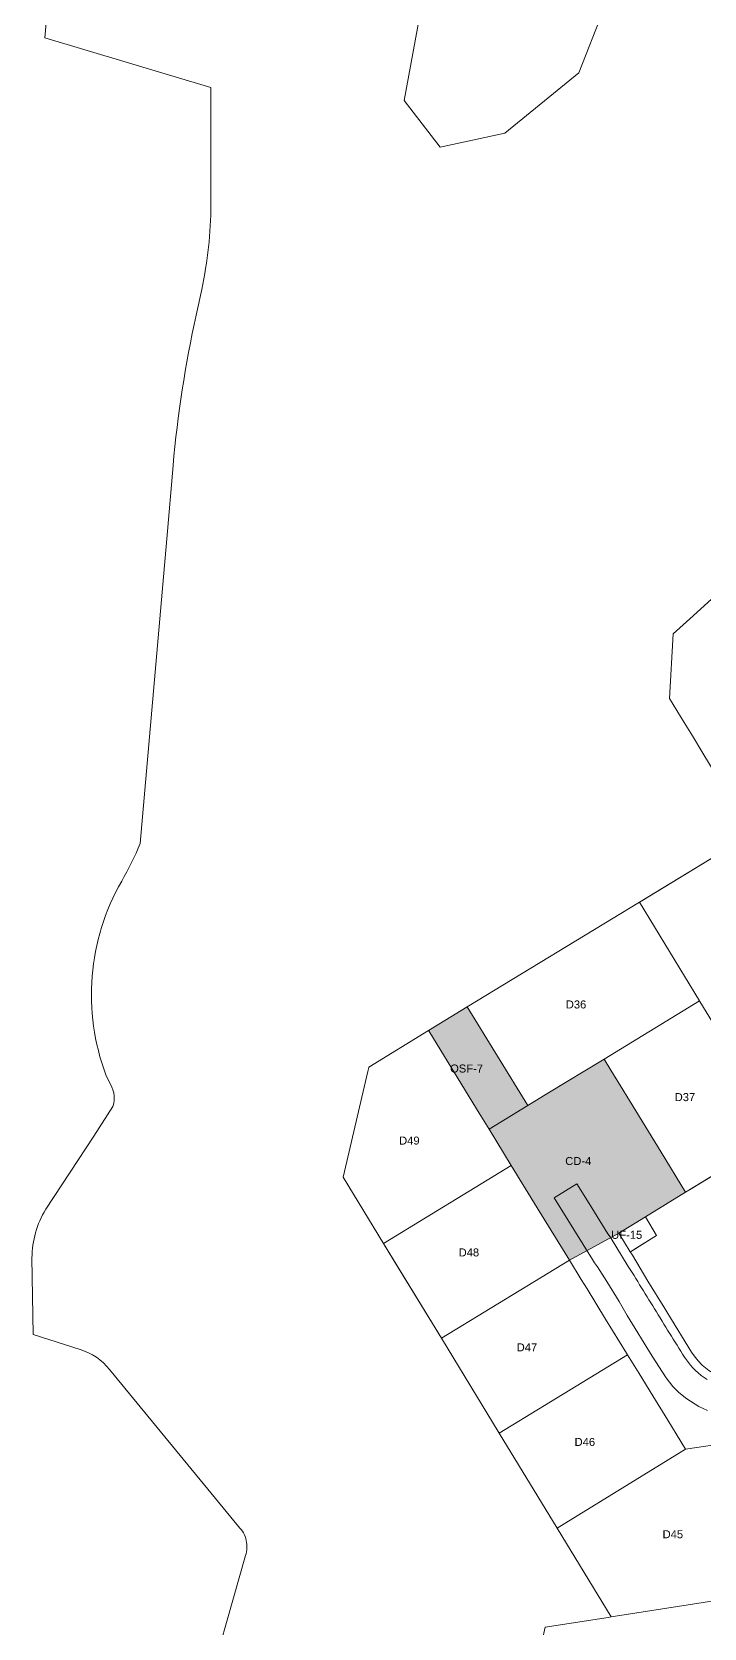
# Model space of a CAD drawing. Header units: metres. Extents: x 662613 to 666742, y 2728069 to 2732733.
# Drawn here: x 662987.1 to 663138.2, y 2729180.2 to 2729539.2 of the extents above; entities that cross this region are included whole.
import ezdxf
from ezdxf.enums import TextEntityAlignment as Align

# ---------------------------------------------------------------- set-up
doc = ezdxf.new("R2010")
doc.units = ezdxf.units.M
doc.header["$MEASUREMENT"] = 0
for name, color, linetype, lineweight in [('DQ_PLOT_ID', 252, 'Continuous', 18), ('Xref_DQ_MasterPlan_2024$0$DQ_PLOTS', 252, 'Continuous', 15), ('Xref_DQ_MasterPlan_2024$0$DQ_ROADS', 8, 'Continuous', 13)]:
    doc.layers.add(name, color=color, linetype=linetype, lineweight=lineweight)
doc.layers.add('Open area$0$INTENSIVE LANDSCAPING AND PLAZAS', color=7, linetype='Continuous', true_color=0xecf9e2)
doc.layers.add('Open area$0$PUBLIC PARKING', color=254, linetype='Continuous')
doc.styles.add('DQ_Plot_ID', font='arial.ttf')

# ---------------------------------------------------------------- blocks, each defined once
blk = doc.blocks.new('Xref_DQ_MasterPlan_2024$0$DQ_Roads_')
at = {"layer": 'Xref_DQ_MasterPlan_2024$0$DQ_ROADS'}
blk.add_lwpolyline([(663138.9878, 2729229.106), (663136.984, 2729230.0438), (663134.34, 2729231.7477), (663132.5429, 2729233.1623), (663131.1594, 2729234.5133), (663129.6473, 2729236.4725), (663126.5395, 2729241.3652), (663120.88, 2729250.5147), (663119.0823, 2729253.6255), (663116.3643, 2729258.1766), (663114.2351, 2729261.4524), (663113.5703, 2729262.3887), (663113.0826, 2729263.1001), (663108.8906, 2729269.8847), (663104.4893, 2729276.9589), (663109.5933, 2729280.1345), (663112.3717, 2729275.6688), (663114.7853, 2729271.7625), (663116.5637, 2729268.8842), (663117.0514, 2729268.1728), (663121.1617, 2729261.5143), (663121.5952, 2729260.8345), (663122.0237, 2729260.1634), (663122.4487, 2729259.4781), (663122.8663, 2729258.8026), (663123.2831, 2729258.1223), (663123.7047, 2729257.4365), (663124.1254, 2729256.7551), (663124.5458, 2729256.0732), (663124.9654, 2729255.3922), (663125.3832, 2729254.7124), (663125.8038, 2729254.0319), (663126.2253, 2729253.3506), (663126.6457, 2729252.6701), (663127.0655, 2729251.9893), (663127.4856, 2729251.3084), (663127.9056, 2729250.6279), (663128.3263, 2729249.9476), (663128.7473, 2729249.2661), (663129.1665, 2729248.5857), (663129.5868, 2729247.9048), (663130.0058, 2729247.2244), (663130.4262, 2729246.5439), (663130.8472, 2729245.8628), (663131.2671, 2729245.1824), (663131.6875, 2729244.5014), (663132.1078, 2729243.8202), (663132.5268, 2729243.1402), (663132.942, 2729242.4661), (663133.3557, 2729241.8043), (663133.7816, 2729241.1556), (663134.2203, 2729240.5247), (663134.6792, 2729239.916), (663135.1688, 2729239.3172), (663135.6744, 2729238.7494), (663136.2628, 2729238.1475), (663136.8772, 2729237.5784), (663137.5197, 2729237.0442), (663138.1827, 2729236.5558), (663138.8698, 2729236.1017)], dxfattribs=at)
blk = doc.blocks.new('Xref_DQ_MasterPlan_2024')
at = {"layer": 'Xref_DQ_MasterPlan_2024$0$DQ_PLOTS'}
for points in [[(663144.01, 2729415.35), (663134.99, 2729407.24), (663131.22, 2729403.85), (663130.45, 2729389.3), (663133.74, 2729383.88), (663135.57, 2729380.88), (663137.94, 2729376.98), (663143.26, 2729368.22)], [(663148.94, 2729358.86), (663124.18, 2729343.76), (663123.67, 2729343.45), (663084.95, 2729319.96), (663076.26, 2729314.62), (663062.81, 2729306.37), (663062.78, 2729306.27), (663062.58, 2729305.41), (663057.03, 2729281.61), (663066.11, 2729266.73), (663069.28, 2729261.54), (663079.13, 2729245.38), (663092.15, 2729224.04), (663105.16, 2729202.7), (663117.34, 2729182.73), (663116.6, 2729182.61), (663102.45, 2729180.4), (663083.77, 2729095.79)], [(663074.29, 2729542.89), (663070.74, 2729523.79), (663078.82, 2729513.31), (663093.39, 2729516.48), (663110.04, 2729530.03), (663115.5, 2729544)], [(663083.77, 2729095.79), (663102.45, 2729180.4), (663116.6, 2729182.61), (663117.34, 2729182.73), (663155.27, 2729188.65), (663175.59, 2729191.83), (663185, 2729176.4)]]:
    blk.add_lwpolyline(points, dxfattribs=at)
blk.add_lwpolyline([(663025.27, 2729161.9), (663035.11, 2729196.51, 0.117463), (663035.24, 2729199.89, 0.156097), (663033.52, 2729203.02), (663004.49, 2729238.35, 0.152317), (662997.92, 2729242.85), (662987.31, 2729246.25), (662987.06, 2729263.46, -0.135862), (662990.15, 2729274.39), (663000.96, 2729290.86), (663005.22, 2729297.52, 0.080898), (663005.58, 2729299.26, 0.112009), (663005, 2729301.87), (663003.69, 2729304.64, -0.223462), (663007.23, 2729348.2, 0.028798), (663011.41, 2729356.68), (663017.35, 2729425.23), (663018.78, 2729441.73, -0.030977), (663023.97, 2729475.54), (663025.22, 2729481.31, 0.053628), (663027.28, 2729500.41), (663027.28, 2729526.74), (662989.98, 2729537.87), (662991.42, 2729554.9)], format="xyb", dxfattribs=at)
for points in [[(663167, 2729389.7), (663165.47, 2729388.34), (663161.05, 2729384.33), (663156.55, 2729380.26), (663154.66, 2729378.55), (663151.78, 2729375.94), (663147.82, 2729372.36), (663146.47, 2729371.14), (663143.26, 2729368.22), (663137.94, 2729376.98), (663135.57, 2729380.88), (663133.74, 2729383.88), (663130.45, 2729389.3), (663131.22, 2729403.85), (663134.99, 2729407.24), (663144.01, 2729415.35), (663144.06, 2729415.4), (663167, 2729389.7)], [(663169.84, 2729324.77), (663144.37, 2729309.49), (663137.27, 2729321.15), (663137.2, 2729321.26), (663123.67, 2729343.45), (663148.94, 2729358.86), (663150.5, 2729356.31), (663152.43, 2729353.2), (663152.83, 2729352.55), (663155.87, 2729347.62), (663158.72, 2729342.95), (663159.3, 2729342), (663162.4, 2729336.94), (663163.62, 2729334.94), (663165.29, 2729332.21), (663167.54, 2729328.48), (663168.33, 2729327.17), (663169.67, 2729325.04), (663169.84, 2729324.77)], [(663084.95, 2729319.96), (663123.67, 2729343.45), (663137.2, 2729321.26), (663115.74, 2729308.17), (663103.07, 2729300.49), (663098.58, 2729297.77), (663084.95, 2729319.96)], [(663098.58, 2729297.77), (663089.85, 2729292.43), (663087.65, 2729296.01), (663076.53, 2729314.17), (663076.32, 2729314.52), (663076.26, 2729314.62), (663084.95, 2729319.96), (663098.58, 2729297.77)], [(663117.21, 2729305.72), (663115.74, 2729308.17), (663137.2, 2729321.26), (663137.27, 2729321.15), (663144.37, 2729309.49), (663155.43, 2729291.32), (663135.64, 2729279.25), (663134.05, 2729278.28), (663128.51, 2729287.28), (663121.4, 2729298.83), (663119.37, 2729302.13), (663117.21, 2729305.72)], [(663062.58, 2729305.41), (663062.78, 2729306.27), (663062.81, 2729306.37), (663076.26, 2729314.62), (663076.32, 2729314.52), (663076.53, 2729314.17), (663087.65, 2729296.01), (663089.85, 2729292.43), (663094.85, 2729284.25), (663066.11, 2729266.73), (663057.03, 2729281.61), (663062.58, 2729305.41)], [(663098.58, 2729297.77), (663103.07, 2729300.49), (663115.74, 2729308.17), (663117.21, 2729305.72), (663119.37, 2729302.13), (663121.4, 2729298.83), (663128.51, 2729287.28), (663134.05, 2729278.28), (663125, 2729272.72), (663119.06, 2729269.06), (663107.9, 2729262.93), (663100.67, 2729274.75), (663094.85, 2729284.25), (663089.85, 2729292.43), (663098.58, 2729297.77)], [(663140.21, 2729237.57), (663139.27, 2729238.17), (663137.75, 2729239.37), (663136.88, 2729240.28), (663135.97, 2729241.45), (663135.4, 2729242.22), (663130.03, 2729250.99), (663129.35, 2729252.09), (663125.58, 2729258.22), (663122.08, 2729264.04), (663121.6, 2729264.84), (663121.63, 2729264.86), (663127.51, 2729268.48), (663125, 2729272.72), (663134.05, 2729278.28), (663155.43, 2729291.32), (663164.08, 2729277.13), (663140.4, 2729237.88), (663140.21, 2729237.57)], [(663107.9, 2729262.93), (663079.13, 2729245.38), (663066.11, 2729266.73), (663094.85, 2729284.25), (663100.67, 2729274.75), (663107.9, 2729262.93)], [(663121.6, 2729264.84), (663119.06, 2729269.06), (663125, 2729272.72), (663127.51, 2729268.48), (663122.95, 2729265.67), (663121.63, 2729264.86), (663121.6, 2729264.84)], [(663079.13, 2729245.38), (663107.9, 2729262.93), (663110.56, 2729258.59), (663111.91, 2729256.49), (663116.06, 2729249.68), (663120.76, 2729242.02), (663121, 2729241.64), (663092.15, 2729224.04), (663079.13, 2729245.38)], [(663092.15, 2729224.04), (663121, 2729241.64), (663123.58, 2729237.46), (663126.7, 2729232.42), (663130.01, 2729226.98), (663132.97, 2729222.16), (663133.99, 2729220.42), (663105.16, 2729202.7), (663092.15, 2729224.04)], [(663105.16, 2729202.7), (663133.99, 2729220.42), (663136.54, 2729220.81), (663146.62, 2729222.35), (663149.93, 2729222.84), (663155.27, 2729188.65), (663117.34, 2729182.73), (663105.16, 2729202.7)]]:
    blk.add_lwpolyline(points, close=True, dxfattribs=at)
blk.add_blockref('Xref_DQ_MasterPlan_2024$0$DQ_Roads_', (0, 0))
blk = doc.blocks.new('Open area')
at = {"layer": 'Open area$0$INTENSIVE LANDSCAPING AND PLAZAS'}
blk.add_hatch(color=256, dxfattribs=at).paths.add_polyline_path([(663098.58, 2729297.77), (663089.85, 2729292.43), (663087.65, 2729296.01), (663076.53, 2729314.17), (663076.32, 2729314.52), (663076.26, 2729314.62), (663084.95, 2729319.96), (663098.58, 2729297.77)], flags=0)
at = {"layer": 'Open area$0$PUBLIC PARKING'}
blk.add_hatch(color=256, dxfattribs=at).paths.add_polyline_path([(663098.58, 2729297.77), (663103.07, 2729300.49), (663115.74, 2729308.17), (663117.21, 2729305.72), (663119.37, 2729302.13), (663121.4, 2729298.83), (663128.51, 2729287.28), (663134.05, 2729278.28), (663125, 2729272.72), (663119.06, 2729269.06), (663107.9, 2729262.93), (663100.67, 2729274.75), (663094.85, 2729284.25), (663089.85, 2729292.43), (663098.58, 2729297.77)], flags=0)

msp = doc.modelspace()

# ---------------------------------------------------------------- block references
for name in ['Xref_DQ_MasterPlan_2024', 'Open area']:
    msp.add_blockref(name, (0, 0))

# ---------------------------------------------------------------- texts
at = {"layer": 'DQ_PLOT_ID', "style": 'DQ_Plot_ID'}
for s, p in [('D36', (663109.4, 2729319.57)), ('OSF-7', (663084.79, 2729305.16)), ('D37', (663133.89, 2729298.73)), ('D49', (663071.92, 2729288.95)), ('CD-4', (663109.91, 2729284.35)), ('UF-15', (663120.8, 2729267.75)), ('D48', (663085.31, 2729263.79)), ('D47', (663098.36, 2729242.44)), ('D46', (663111.38, 2729221.16)), ('D45', (663131.17, 2729200.4))]:
    msp.add_text(s, height=1.8, dxfattribs=at).set_placement(p, align=Align.CENTER)

doc.saveas('drawing.dxf')
